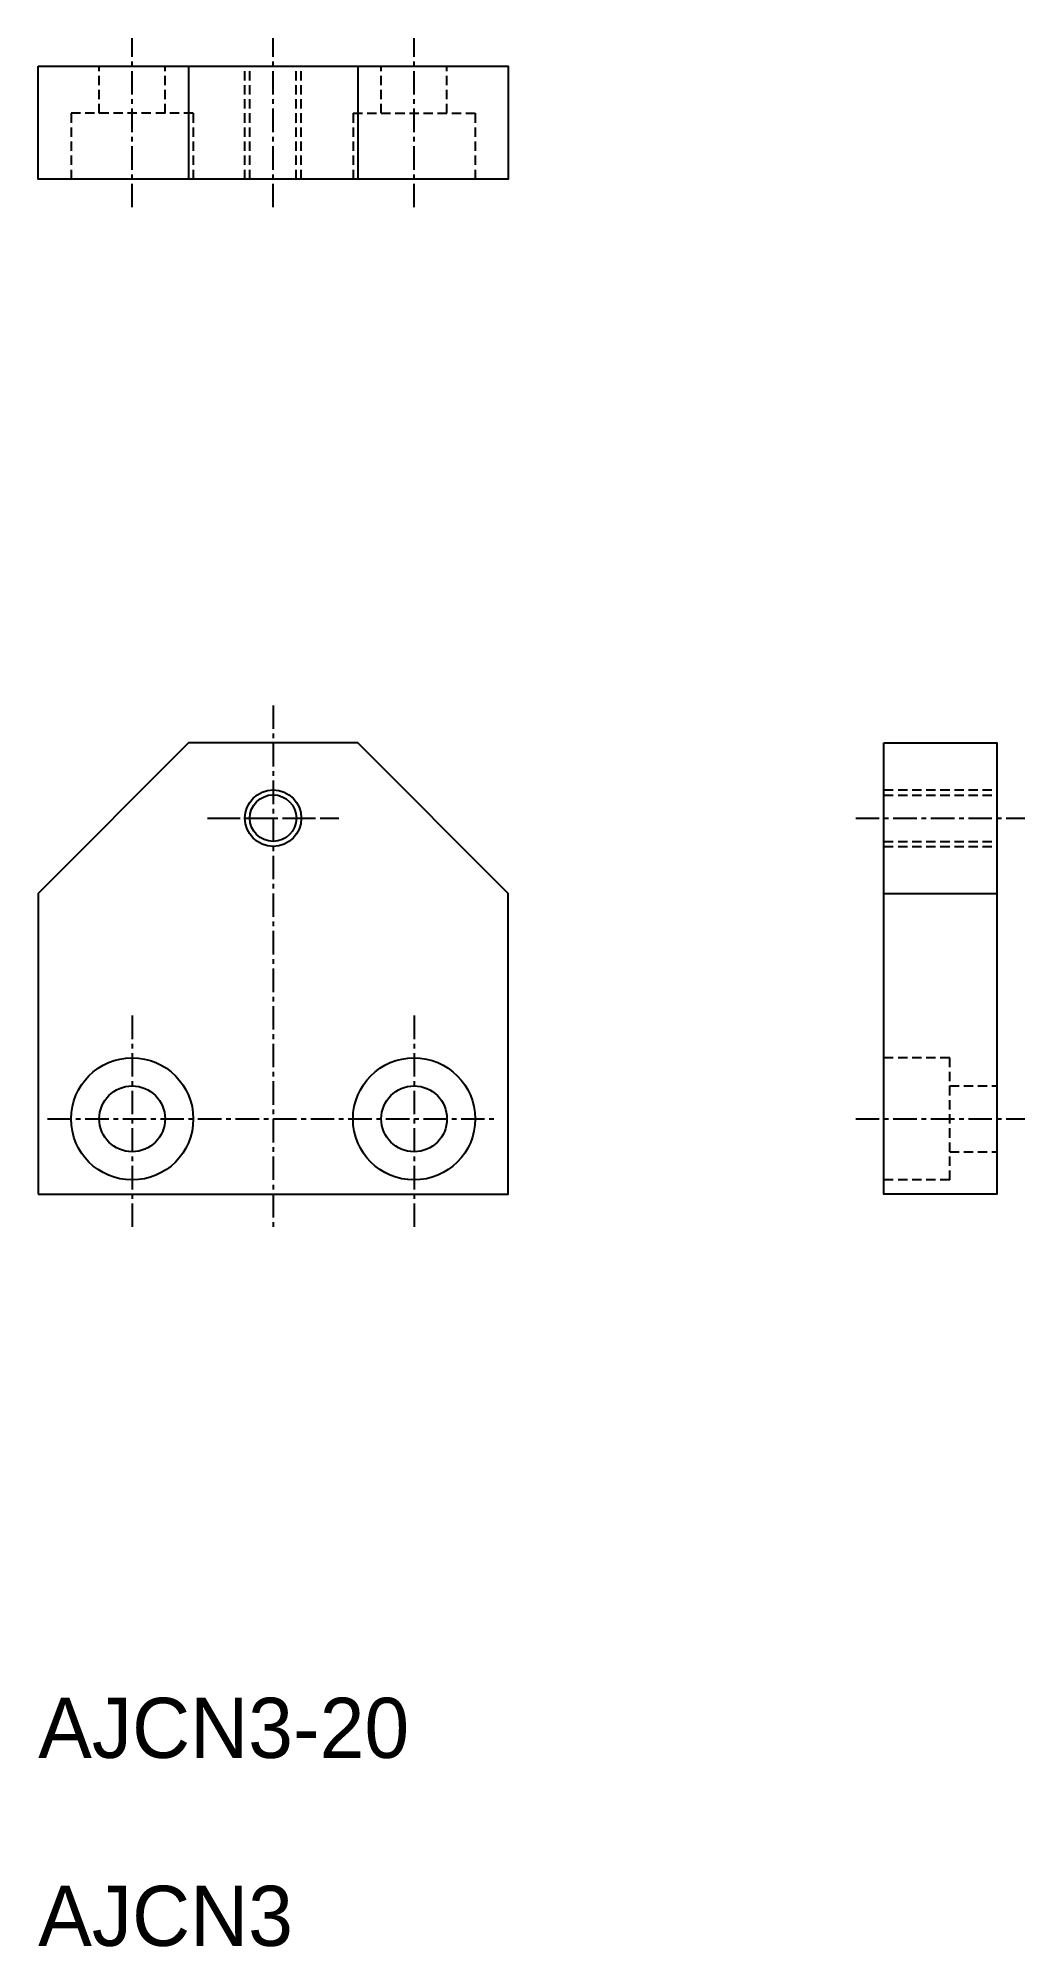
# Model space of a CAD drawing. Extents: x -2926 to -2874, y -819 to -717.
import ezdxf

# ---------------------------------------------------------------- set-up
doc = ezdxf.new("R2010")
doc.units = 0
doc.linetypes.add('CENTER', pattern=[2, 1.25, -0.25, 0.25, -0.25])
doc.linetypes.add('DASHED', pattern=[0.75, 0.5, -0.25])
doc.layers.get('0').update_dxf_attribs({"linetype": 'CONTINUOUS'})
doc.layers.add('CENTER', color=1, linetype='CENTER')

msp = doc.modelspace()

# ---------------------------------------------------------------- linework, layer by layer
at = {"color": 3, "linetype": 'DASHED'}
for p, q in [((-2922.75, -721.4), (-2922.75, -718.9)), ((-2919.25, -721.4), (-2919.25, -718.9)), ((-2915, -724.9), (-2915, -718.9)), ((-2914.74, -724.9), (-2914.74, -718.9)), ((-2912.27, -724.9), (-2912.27, -718.9)), ((-2912, -724.9), (-2912, -718.9)), ((-2907.75, -721.4), (-2907.75, -718.9)), ((-2904.25, -721.4), (-2904.25, -718.9)), ((-2917.75, -721.4), (-2924.25, -721.4)), ((-2924.25, -721.4), (-2924.25, -724.9)), ((-2917.75, -721.4), (-2917.75, -724.9)), ((-2909.25, -721.4), (-2909.25, -724.9)), ((-2909.25, -721.4), (-2902.75, -721.4)), ((-2902.75, -721.4), (-2902.75, -724.9)), ((-2881, -757.4), (-2875, -757.4)), ((-2881, -757.67), (-2875, -757.67)), ((-2881, -760.14), (-2875, -760.14)), ((-2881, -760.4), (-2875, -760.4)), ((-2877.5, -771.65), (-2881, -771.65)), ((-2877.5, -778.15), (-2877.5, -771.65)), ((-2877.5, -773.15), (-2875, -773.15)), ((-2877.5, -776.65), (-2875, -776.65)), ((-2877.5, -778.15), (-2881, -778.15))]:
    msp.add_line(p, q, dxfattribs=at)
at = {"color": 7, "linetype": 'CONTINUOUS'}
for p, q in [((-2918, -718.9), (-2918, -724.9)), ((-2909, -718.9), (-2909, -724.9)), ((-2881, -762.9), (-2875, -762.9))]:
    msp.add_line(p, q, dxfattribs=at)
for points in [[(-2926, -718.9), (-2901, -718.9), (-2901, -724.9), (-2926, -724.9)], [(-2926, -778.9), (-2901, -778.9), (-2901, -762.9), (-2909, -754.9), (-2918, -754.9), (-2926, -762.9)], [(-2881, -754.9), (-2875, -754.9), (-2875, -778.9), (-2881, -778.9)]]:
    msp.add_lwpolyline(points, close=True, dxfattribs=at)
at = {"color": 3}
msp.add_circle((-2913.5, -758.9), 1.5, dxfattribs=at)
at = {"color": 7, "linetype": 'CONTINUOUS'}
for centre, radius in [((-2913.5, -758.9), 1.24), ((-2921, -774.9), 3.25), ((-2906, -774.9), 3.25), ((-2921, -774.9), 1.75), ((-2906, -774.9), 1.75)]:
    msp.add_circle(centre, radius, dxfattribs=at)
at = {"layer": 'CENTER', "color": 1, "linetype": 'CENTER'}
for p, q in [((-2921, -726.4), (-2921, -717.4)), ((-2913.5, -726.4), (-2913.5, -717.4)), ((-2906, -726.4), (-2906, -717.4)), ((-2913.5, -752.9), (-2913.5, -780.9)), ((-2917, -758.9), (-2910, -758.9)), ((-2916.5, -758.9), (-2910.5, -758.9)), ((-2882.5, -758.9), (-2873.5, -758.9)), ((-2921, -769.4), (-2921, -780.9)), ((-2906, -769.4), (-2906, -780.9)), ((-2925.5, -774.9), (-2901.5, -774.9)), ((-2882.5, -774.9), (-2873.5, -774.9))]:
    msp.add_line(p, q, dxfattribs=at)

# ---------------------------------------------------------------- texts
at = {"color": 7, "linetype": 'CONTINUOUS'}
for s, p in [('AJCN3-20', (-2926, -808.9)), ('AJCN3', (-2926, -818.9))]:
    msp.add_text(s, height=3.2, dxfattribs=at).set_placement(p)

doc.saveas('drawing.dxf')
